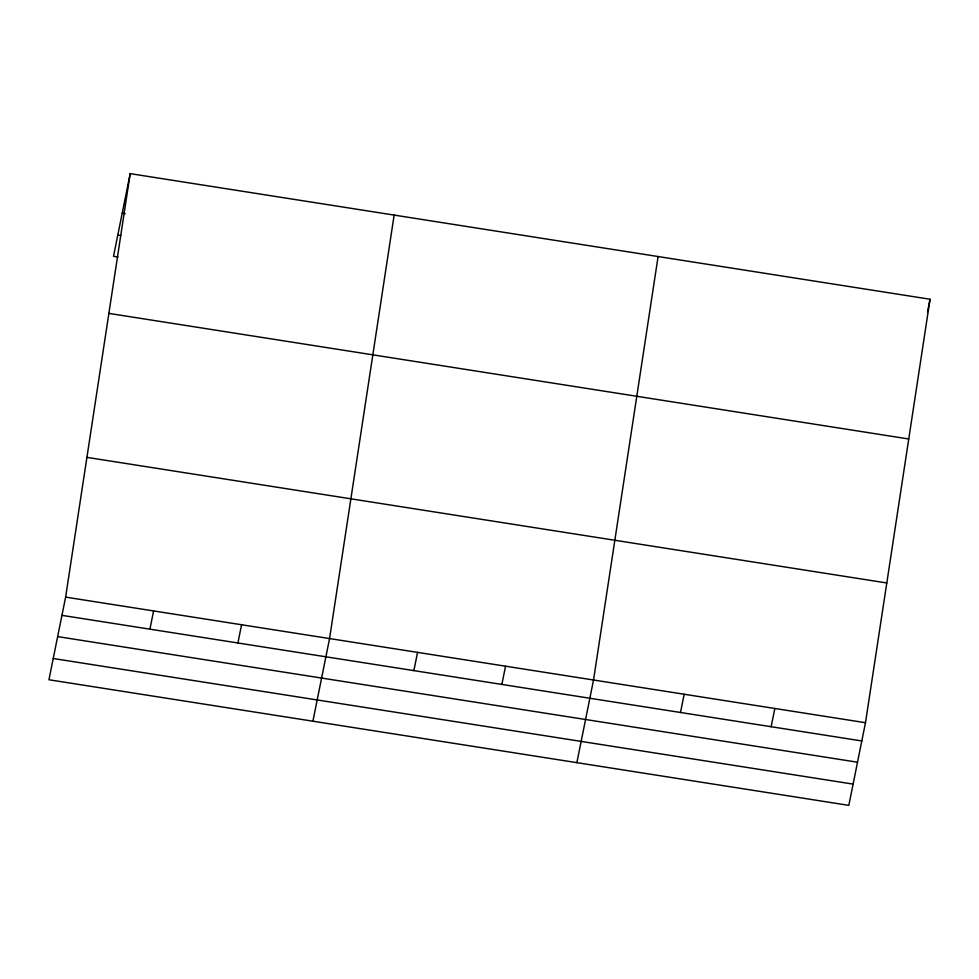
<?xml version="1.0" encoding="UTF-8"?>
<svg xmlns="http://www.w3.org/2000/svg" width="979" height="979" viewBox="0 0 979 979"><rect width="100%" height="100%" fill="white"/><g stroke="black" fill="none" stroke-linecap="round" stroke-linejoin="round"><path stroke-width="1.47" d="M65.617 597.117L130.183 173.638L930.05 299.244L865.485 722.71L848.817 805.362L48.95 679.756L65.617 597.117L865.485 722.71M394.145 215.086L329.568 638.565L312.901 721.205M658.096 256.535L593.531 680.013L576.864 762.653M130.183 173.638L113.515 256.29L117.994 256.987M149.922 629.167L153.605 610.933M237.909 642.983L241.58 624.749M413.872 670.615L417.556 652.381M501.86 684.431L505.543 666.197M680.503 712.479L684.174 694.246M771.146 726.724L774.83 708.478M927.505 311.873L930.05 299.244M122.216 213.128L125.202 213.606M117.81 235.033L120.784 235.498M108.877 313.39L908.745 438.984M86.923 457.364L886.79 582.97M61.934 615.35L861.801 740.956M57.651 636.607L857.518 762.213M53.233 658.5L853.101 784.106"/></g></svg>
